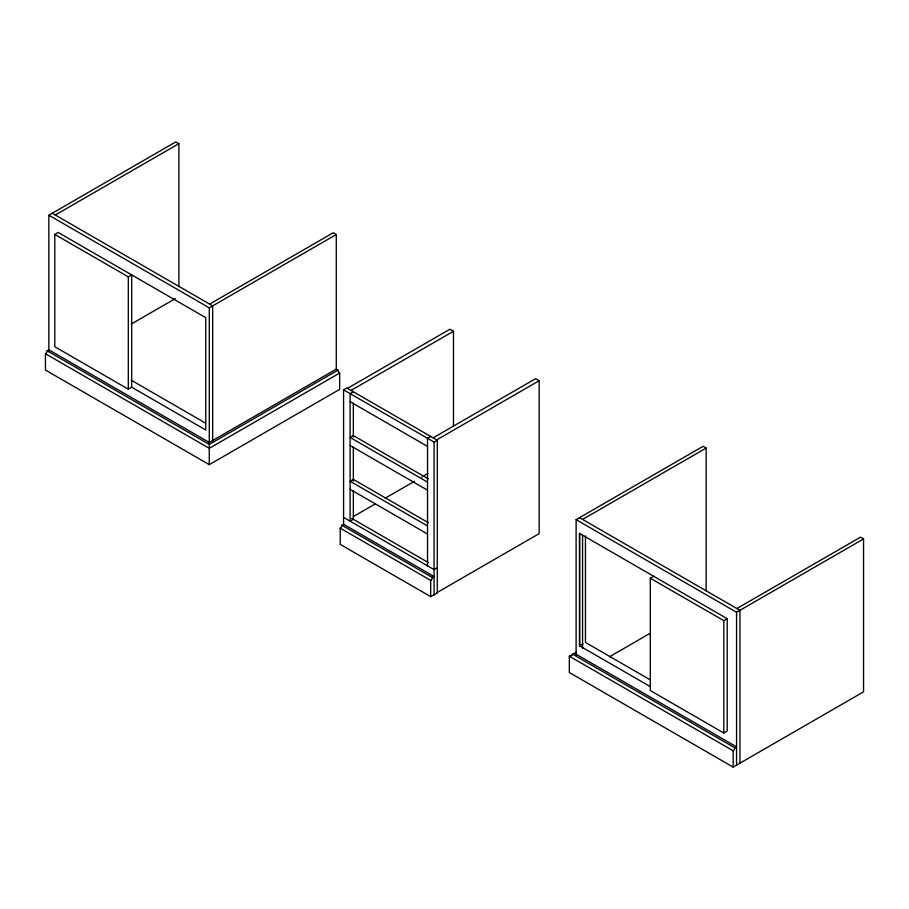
<?xml version="1.0" encoding="UTF-8"?>
<svg xmlns="http://www.w3.org/2000/svg" width="909" height="909" viewBox="0 0 909 909"><rect width="100%" height="100%" fill="white"/><g stroke="black" fill="none" stroke-linecap="round" stroke-linejoin="round"><path stroke-width="1.36" d="M48.847 351.113L48.847 215.206L175.835 141.895L178.891 143.656L178.891 286.642M55.29 215.013L178.891 143.656M54.79 234.408L128.305 276.859L131.703 274.893L131.703 387.223L128.305 389.177L54.79 346.738L54.79 234.408L58.176 232.454L205.786 317.673L205.786 430.002L131.373 387.029M47.143 350.794L48.847 349.817L209.286 442.444L336.285 369.134L337.978 370.111A2.397 1.386 60 0 0 339.671 373.054L339.671 389.37L209.286 464.647L45.45 370.065L45.45 353.737A2.397 1.386 -60 0 0 47.143 350.794L209.286 444.41L337.978 370.111M131.169 324.104L175.221 298.663M209.627 304.117L333.228 232.761L336.285 234.522L336.285 369.009M48.847 215.206L209.286 307.844L336.285 234.522M339.671 373.054L209.286 448.33L45.45 353.737M343.579 524.413L343.579 389.847L346.795 387.995L437.286 440.24L437.286 593.122L430.696 596.634L340.216 544.389L340.216 528.163A2.375 1.375 -60 0 0 341.898 525.243L343.579 524.277L434.07 576.522L432.377 577.488A2.375 1.375 -60 0 1 430.696 580.408L430.696 596.634M347.454 388.37L449.921 329.217L453.477 331.262L453.477 426.116M351.01 390.427L453.477 331.262M353.34 391.768L350.113 393.62L350.113 521.141L353.34 519.278L353.34 490.94M430.752 436.456L427.525 438.32L427.525 565.83M433.138 437.843L535.606 378.678L539.162 380.735L539.162 533.628L436.695 592.782M436.695 439.888L539.162 380.735M343.579 389.847L434.07 442.092L437.286 440.24M353.442 516.528L375.406 503.847M385.166 498.212L414.436 481.316M421.753 477.089L427.855 473.566M437.286 567.75L434.07 569.613L343.579 517.369M576.113 655.525L576.113 519.63L703.1 446.308L706.157 448.069L706.157 591.055M582.567 519.425L706.157 448.069M650.367 686.67L579.612 645.822L579.612 533.492L727.223 618.722L727.223 731.041L723.825 733.006L650.31 690.556L650.31 578.226L653.696 576.272M579.612 645.822L583.01 643.867M576.636 651.969L569.329 656.196L569.329 672.512L733.165 767.105L863.55 691.829L863.55 538.935L860.493 537.174L736.892 608.53M609.484 656.775L649.867 633.459M576.113 519.63L736.563 612.257L863.55 538.935M650.31 578.226L723.825 620.677L727.223 618.722M733.165 767.105L733.165 750.777A2.397 1.386 -60 0 0 734.858 747.846L736.563 746.868L576.113 654.23M52.233 213.251L212.683 305.878L212.683 441.785M579.51 517.664L739.949 610.303L739.949 763.185M350.113 401.687L427.525 446.387M428.298 478.85L353.34 435.581L350.113 437.434L427.525 482.134M350.113 445.501L427.525 490.19M428.298 522.664L353.34 479.384L350.113 481.247L427.525 525.947M350.113 489.303L427.525 534.003M131.112 380.121L205.502 423.083M650.105 679.762L585.464 642.447L585.464 535.799M351.692 518.335L428.241 562.523M734.858 747.846L572.715 654.23L571.727 655.616L569.329 656.196L733.165 750.777M341.898 525.243L432.377 577.488M340.216 528.163L430.696 580.408M736.563 612.257L736.563 765.151M723.825 620.677L723.825 733.006M582.567 535.003L582.567 648.253M579.51 533.242L579.51 646.492M434.07 442.092L434.07 594.986M353.34 403.096L353.34 437.104M353.34 447.023L353.34 481.02M209.286 307.844L209.286 443.751M209.286 444.41L209.286 464.647M128.305 276.859L128.305 389.177"/></g></svg>
